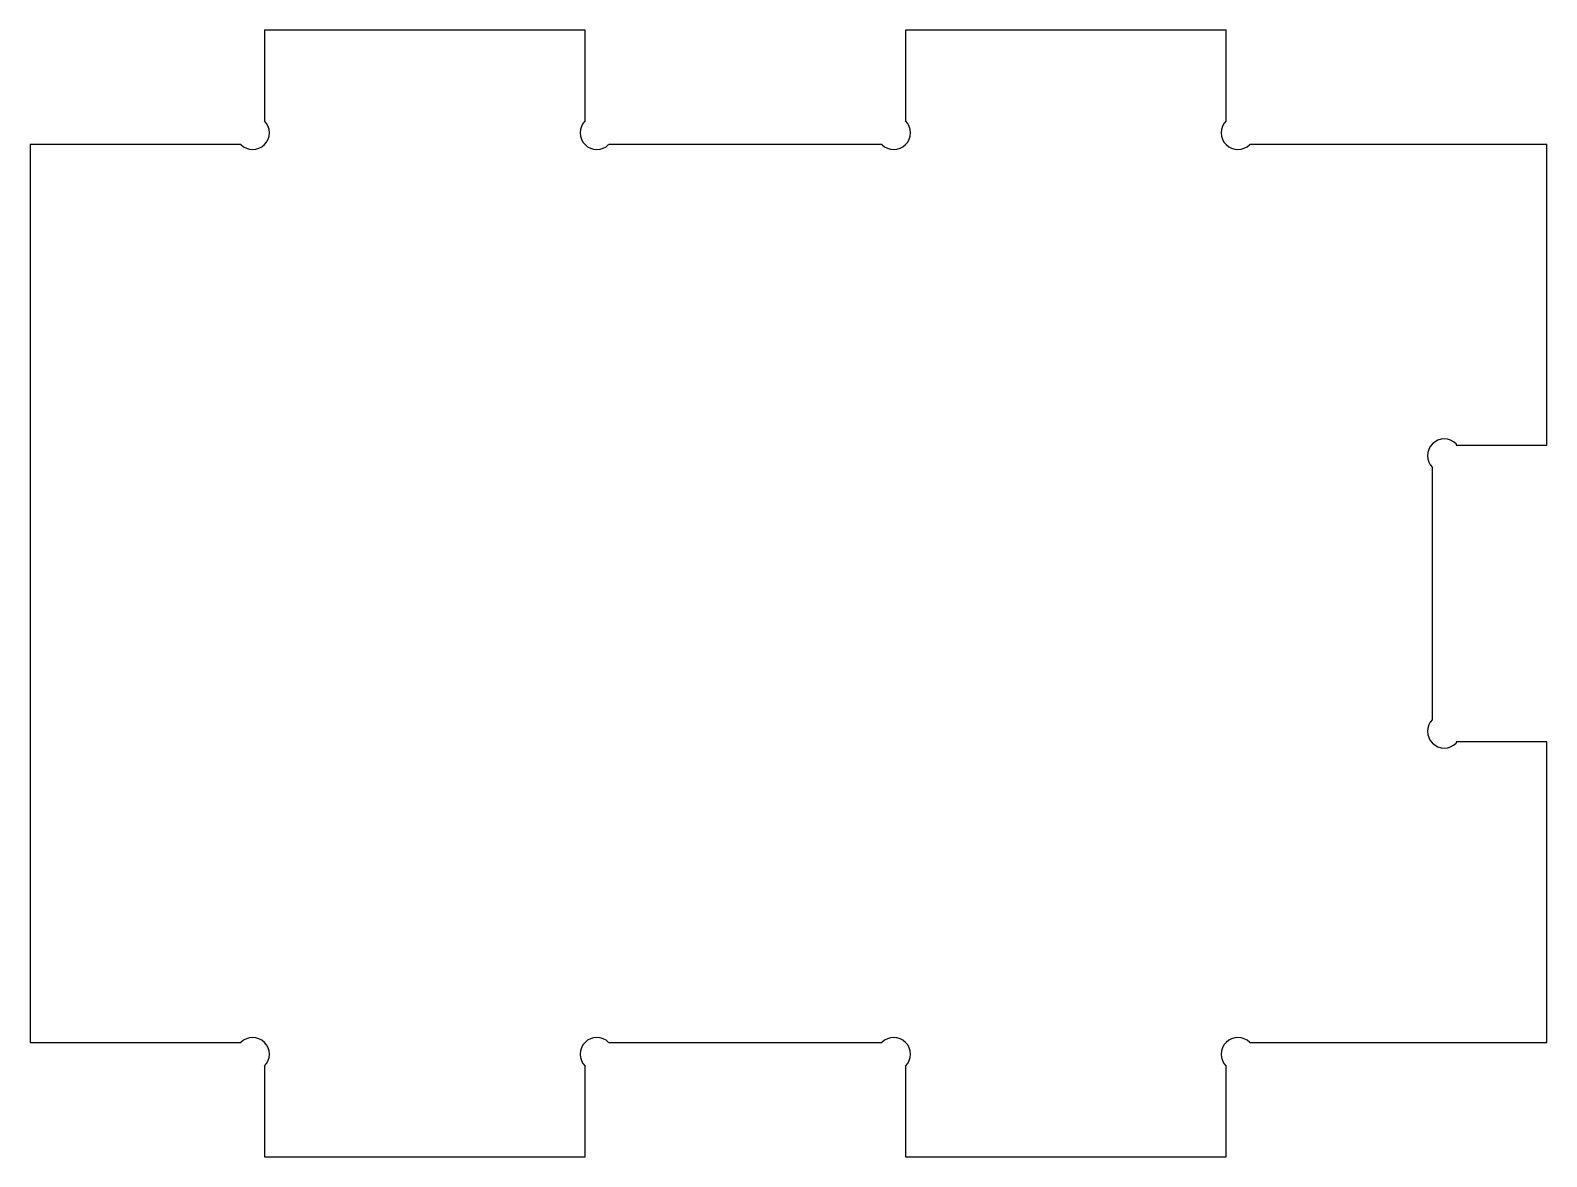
# Model space of a CAD drawing. Extents: x -25.6 to 28.8, y 0 to 40.4.
import ezdxf

# ---------------------------------------------------------------- set-up
doc = ezdxf.new("R2010")
doc.units = 0
doc.layers.add('MODELSKETCH_VISIBLE', color=7, linetype='CONTINUOUS')

msp = doc.modelspace()

# ---------------------------------------------------------------- linework, layer by layer
at = {"layer": 'MODELSKETCH_VISIBLE'}
for p, q in [((-5.75, 40.4), (-17.25, 40.4)), ((-17.25, 40.4), (-17.25, 37.149)), ((-5.75, 37.149), (-5.75, 40.4)), ((5.75, 40.4), (5.75, 37.149)), ((17.25, 40.4), (5.75, 40.4)), ((17.25, 37.149), (17.25, 40.4)), ((-25.65, 36.3), (-25.65, 4.1)), ((-18.099, 36.3), (-25.65, 36.3)), ((4.901, 36.3), (-4.901, 36.3)), ((28.75, 36.3), (18.099, 36.3)), ((28.75, 25.517), (28.75, 36.3)), ((25.499, 25.567), (25.499, 25.517)), ((25.499, 25.517), (28.75, 25.517)), ((24.65, 15.682), (24.65, 24.718)), ((25.499, 14.883), (25.499, 14.833)), ((28.75, 14.883), (25.499, 14.883)), ((28.75, 4.1), (28.75, 14.883)), ((-25.65, 4.1), (-18.099, 4.1)), ((-4.901, 4.1), (4.901, 4.1)), ((18.099, 4.1), (28.75, 4.1)), ((-17.25, 3.251), (-17.25, 0)), ((-5.75, 0), (-5.75, 3.251)), ((5.75, 3.251), (5.75, 0)), ((17.25, 0), (17.25, 3.251)), ((-17.25, 0), (-5.75, 0)), ((5.75, 0), (17.25, 0))]:
    msp.add_line(p, q, dxfattribs=at)
for centre, start, end in [((-17.674, 36.724), 225, 45), ((-5.326, 36.724), 135, 315), ((5.326, 36.724), 225, 45), ((17.674, 36.724), 135, 315), ((25.074, 25.142), 45, 225), ((25.074, 15.258), 135, 315), ((-17.674, 3.676), 315, 135), ((-5.326, 3.676), 45, 225), ((5.326, 3.676), 315, 135), ((17.674, 3.676), 45, 225)]:
    msp.add_arc(centre, 0.6, start, end, dxfattribs=at)

doc.saveas('drawing.dxf')
